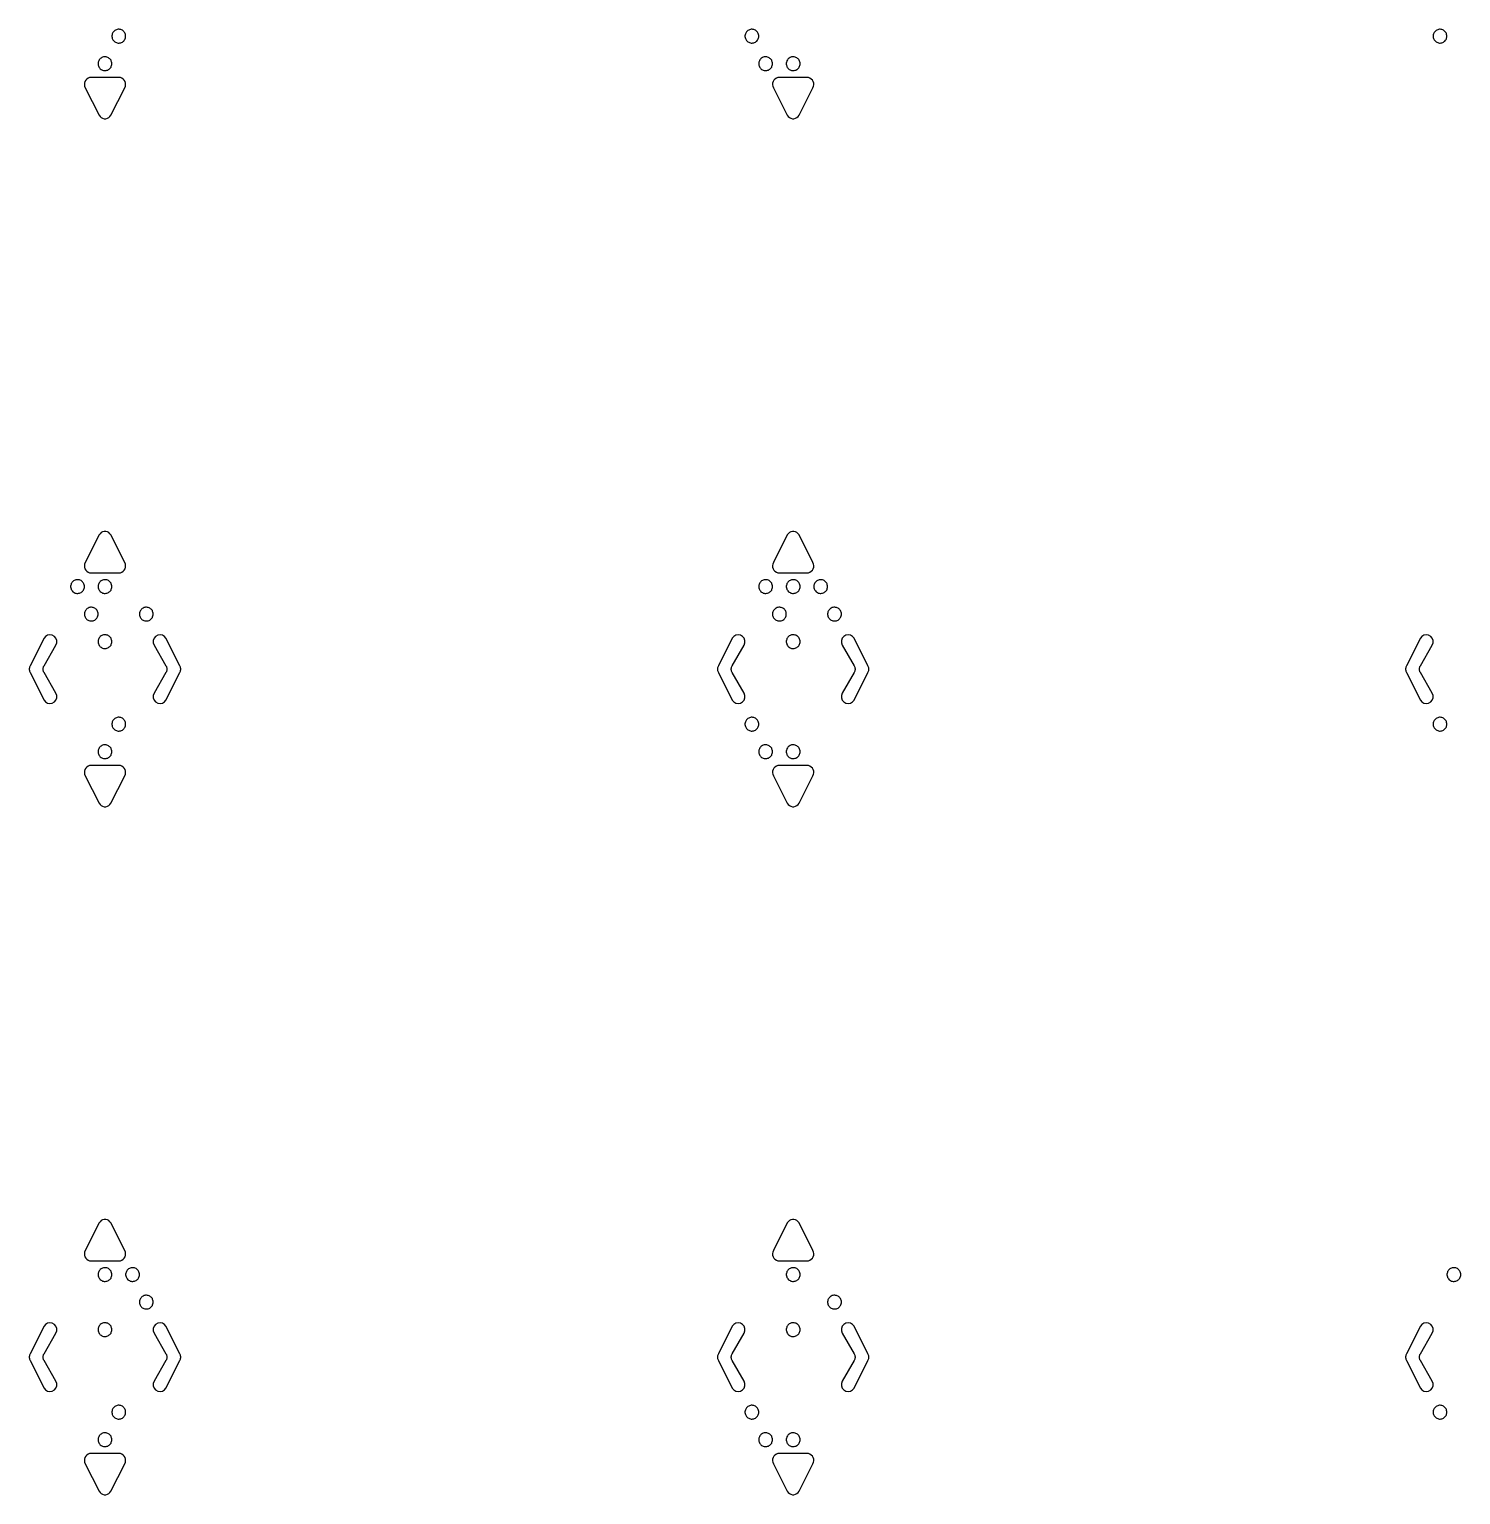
# Model space of a CAD drawing. Header units: metres. Extents: x 45 to 505, y 40 to 510.
# Drawn here: x 44.5 to 148.5, y 290 to 396.5 of the extents above; entities that cross this region are included whole.
import ezdxf

# ---------------------------------------------------------------- set-up
doc = ezdxf.new("R2010")
doc.units = ezdxf.units.M

msp = doc.modelspace()

# ---------------------------------------------------------------- linework, layer by layer
for points in [[(51.5, 396), (51.5, 396.06), (51.48, 396.13), (51.46, 396.19), (51.44, 396.25), (51.4, 396.3), (51.36, 396.35), (51.31, 396.39), (51.26, 396.43), (51.2, 396.46), (51.14, 396.48), (51.08, 396.49), (51.02, 396.5), (50.95, 396.5), (50.89, 396.49), (50.83, 396.47), (50.77, 396.44), (50.71, 396.41), (50.66, 396.37), (50.62, 396.32), (50.58, 396.27), (50.55, 396.22), (50.53, 396.16), (50.51, 396.1), (50.5, 396.03), (50.5, 395.97), (50.51, 395.9), (50.53, 395.84), (50.55, 395.78), (50.58, 395.73), (50.62, 395.68), (50.66, 395.63), (50.71, 395.59), (50.77, 395.56), (50.83, 395.53), (50.89, 395.51), (50.95, 395.5), (51.02, 395.5), (51.08, 395.51), (51.14, 395.52), (51.2, 395.54), (51.26, 395.57), (51.31, 395.61), (51.36, 395.65), (51.4, 395.7), (51.44, 395.75), (51.46, 395.81), (51.48, 395.87), (51.5, 395.94), (51.5, 396)], [(97.5, 396), (97.5, 396.06), (97.48, 396.13), (97.46, 396.19), (97.44, 396.25), (97.4, 396.3), (97.36, 396.35), (97.31, 396.39), (97.26, 396.43), (97.2, 396.46), (97.14, 396.48), (97.08, 396.49), (97.02, 396.5), (96.95, 396.5), (96.89, 396.49), (96.83, 396.47), (96.77, 396.44), (96.71, 396.41), (96.66, 396.37), (96.62, 396.32), (96.58, 396.27), (96.55, 396.22), (96.53, 396.16), (96.51, 396.1), (96.5, 396.03), (96.5, 395.97), (96.51, 395.9), (96.53, 395.84), (96.55, 395.78), (96.58, 395.73), (96.62, 395.68), (96.66, 395.63), (96.71, 395.59), (96.77, 395.56), (96.83, 395.53), (96.89, 395.51), (96.95, 395.5), (97.02, 395.5), (97.08, 395.51), (97.14, 395.52), (97.2, 395.54), (97.26, 395.57), (97.31, 395.61), (97.36, 395.65), (97.4, 395.7), (97.44, 395.75), (97.46, 395.81), (97.48, 395.87), (97.5, 395.94), (97.5, 396)], [(147.5, 396), (147.5, 396.06), (147.48, 396.13), (147.46, 396.19), (147.44, 396.25), (147.4, 396.3), (147.36, 396.35), (147.31, 396.39), (147.26, 396.43), (147.2, 396.46), (147.14, 396.48), (147.08, 396.49), (147.02, 396.5), (146.95, 396.5), (146.89, 396.49), (146.83, 396.47), (146.77, 396.44), (146.71, 396.41), (146.66, 396.37), (146.62, 396.32), (146.58, 396.27), (146.55, 396.22), (146.53, 396.16), (146.51, 396.1), (146.5, 396.03), (146.5, 395.97), (146.51, 395.9), (146.53, 395.84), (146.55, 395.78), (146.58, 395.73), (146.62, 395.68), (146.66, 395.63), (146.71, 395.59), (146.77, 395.56), (146.83, 395.53), (146.89, 395.51), (146.95, 395.5), (147.02, 395.5), (147.08, 395.51), (147.14, 395.52), (147.2, 395.54), (147.26, 395.57), (147.31, 395.61), (147.36, 395.65), (147.4, 395.7), (147.44, 395.75), (147.46, 395.81), (147.48, 395.87), (147.5, 395.94), (147.5, 396)], [(50.5, 394), (50.5, 394.06), (50.48, 394.13), (50.46, 394.19), (50.44, 394.25), (50.4, 394.3), (50.36, 394.35), (50.31, 394.39), (50.26, 394.43), (50.2, 394.46), (50.14, 394.48), (50.08, 394.49), (50.02, 394.5), (49.95, 394.5), (49.89, 394.49), (49.83, 394.47), (49.77, 394.44), (49.71, 394.41), (49.66, 394.37), (49.62, 394.32), (49.58, 394.27), (49.55, 394.22), (49.53, 394.16), (49.51, 394.1), (49.5, 394.03), (49.5, 393.97), (49.51, 393.9), (49.53, 393.84), (49.55, 393.78), (49.58, 393.73), (49.62, 393.68), (49.66, 393.63), (49.71, 393.59), (49.77, 393.56), (49.83, 393.53), (49.89, 393.51), (49.95, 393.5), (50.02, 393.5), (50.08, 393.51), (50.14, 393.52), (50.2, 393.54), (50.26, 393.57), (50.31, 393.61), (50.36, 393.65), (50.4, 393.7), (50.44, 393.75), (50.46, 393.81), (50.48, 393.87), (50.5, 393.94), (50.5, 394)], [(98.5, 394), (98.5, 394.06), (98.48, 394.13), (98.46, 394.19), (98.44, 394.25), (98.4, 394.3), (98.36, 394.35), (98.31, 394.39), (98.26, 394.43), (98.2, 394.46), (98.14, 394.48), (98.08, 394.49), (98.02, 394.5), (97.95, 394.5), (97.89, 394.49), (97.83, 394.47), (97.77, 394.44), (97.71, 394.41), (97.66, 394.37), (97.62, 394.32), (97.58, 394.27), (97.55, 394.22), (97.53, 394.16), (97.51, 394.1), (97.5, 394.03), (97.5, 393.97), (97.51, 393.9), (97.53, 393.84), (97.55, 393.78), (97.58, 393.73), (97.62, 393.68), (97.66, 393.63), (97.71, 393.59), (97.77, 393.56), (97.83, 393.53), (97.89, 393.51), (97.95, 393.5), (98.02, 393.5), (98.08, 393.51), (98.14, 393.52), (98.2, 393.54), (98.26, 393.57), (98.31, 393.61), (98.36, 393.65), (98.4, 393.7), (98.44, 393.75), (98.46, 393.81), (98.48, 393.87), (98.5, 393.94), (98.5, 394)], [(100.5, 394), (100.5, 394.06), (100.48, 394.13), (100.46, 394.19), (100.44, 394.25), (100.4, 394.3), (100.36, 394.35), (100.31, 394.39), (100.26, 394.43), (100.2, 394.46), (100.14, 394.48), (100.08, 394.49), (100.02, 394.5), (99.95, 394.5), (99.89, 394.49), (99.83, 394.47), (99.77, 394.44), (99.71, 394.41), (99.66, 394.37), (99.62, 394.32), (99.58, 394.27), (99.55, 394.22), (99.53, 394.16), (99.51, 394.1), (99.5, 394.03), (99.5, 393.97), (99.51, 393.9), (99.53, 393.84), (99.55, 393.78), (99.58, 393.73), (99.62, 393.68), (99.66, 393.63), (99.71, 393.59), (99.77, 393.56), (99.83, 393.53), (99.89, 393.51), (99.95, 393.5), (100.02, 393.5), (100.08, 393.51), (100.14, 393.52), (100.2, 393.54), (100.26, 393.57), (100.31, 393.61), (100.36, 393.65), (100.4, 393.7), (100.44, 393.75), (100.46, 393.81), (100.48, 393.87), (100.5, 393.94), (100.5, 394)], [(49.57, 390.25), (49.64, 390.16), (49.73, 390.08), (49.83, 390.03), (49.94, 390), (50.06, 390), (50.17, 390.03), (50.27, 390.08), (50.36, 390.16), (50.43, 390.25), (51.43, 392.25), (51.48, 392.36), (51.5, 392.47), (51.49, 392.59), (51.46, 392.7), (51.4, 392.8), (51.32, 392.88), (51.22, 392.95), (51.12, 392.99), (51, 393), (49, 393), (48.88, 392.99), (48.78, 392.95), (48.68, 392.88), (48.6, 392.8), (48.54, 392.7), (48.51, 392.59), (48.5, 392.47), (48.52, 392.36), (48.57, 392.25)], [(99.57, 390.25), (99.64, 390.16), (99.73, 390.08), (99.83, 390.03), (99.94, 390), (100.06, 390), (100.17, 390.03), (100.27, 390.08), (100.36, 390.16), (100.43, 390.25), (101.43, 392.25), (101.48, 392.36), (101.5, 392.47), (101.49, 392.59), (101.46, 392.7), (101.4, 392.8), (101.32, 392.88), (101.22, 392.95), (101.12, 392.99), (101, 393), (99, 393), (98.88, 392.99), (98.78, 392.95), (98.68, 392.88), (98.6, 392.8), (98.54, 392.7), (98.51, 392.59), (98.5, 392.47), (98.52, 392.36), (98.57, 392.25)], [(50.43, 359.75), (50.36, 359.84), (50.27, 359.92), (50.17, 359.97), (50.06, 360), (49.94, 360), (49.83, 359.97), (49.73, 359.92), (49.64, 359.84), (49.57, 359.75), (48.57, 357.75), (48.52, 357.64), (48.5, 357.53), (48.51, 357.41), (48.54, 357.3), (48.6, 357.2), (48.68, 357.12), (48.78, 357.05), (48.88, 357.01), (49, 357), (51, 357), (51.12, 357.01), (51.22, 357.05), (51.32, 357.12), (51.4, 357.2), (51.46, 357.3), (51.49, 357.41), (51.5, 357.53), (51.48, 357.64), (51.43, 357.75)], [(100.43, 359.75), (100.36, 359.84), (100.27, 359.92), (100.17, 359.97), (100.06, 360), (99.94, 360), (99.83, 359.97), (99.73, 359.92), (99.64, 359.84), (99.57, 359.75), (98.57, 357.75), (98.52, 357.64), (98.5, 357.53), (98.51, 357.41), (98.54, 357.3), (98.6, 357.2), (98.68, 357.12), (98.78, 357.05), (98.88, 357.01), (99, 357), (101, 357), (101.12, 357.01), (101.22, 357.05), (101.32, 357.12), (101.4, 357.2), (101.46, 357.3), (101.49, 357.41), (101.5, 357.53), (101.48, 357.64), (101.43, 357.75)], [(48.5, 356), (48.5, 356.06), (48.48, 356.13), (48.46, 356.19), (48.44, 356.25), (48.4, 356.3), (48.36, 356.35), (48.31, 356.39), (48.26, 356.43), (48.2, 356.46), (48.14, 356.48), (48.08, 356.49), (48.02, 356.5), (47.95, 356.5), (47.89, 356.49), (47.83, 356.47), (47.77, 356.44), (47.71, 356.41), (47.66, 356.37), (47.62, 356.32), (47.58, 356.27), (47.55, 356.22), (47.53, 356.16), (47.51, 356.1), (47.5, 356.03), (47.5, 355.97), (47.51, 355.9), (47.53, 355.84), (47.55, 355.78), (47.58, 355.73), (47.62, 355.68), (47.66, 355.63), (47.71, 355.59), (47.77, 355.56), (47.83, 355.53), (47.89, 355.51), (47.95, 355.5), (48.02, 355.5), (48.08, 355.51), (48.14, 355.52), (48.2, 355.54), (48.26, 355.57), (48.31, 355.61), (48.36, 355.65), (48.4, 355.7), (48.44, 355.75), (48.46, 355.81), (48.48, 355.87), (48.5, 355.94), (48.5, 356)], [(50.5, 356), (50.5, 356.06), (50.48, 356.13), (50.46, 356.19), (50.44, 356.25), (50.4, 356.3), (50.36, 356.35), (50.31, 356.39), (50.26, 356.43), (50.2, 356.46), (50.14, 356.48), (50.08, 356.49), (50.02, 356.5), (49.95, 356.5), (49.89, 356.49), (49.83, 356.47), (49.77, 356.44), (49.71, 356.41), (49.66, 356.37), (49.62, 356.32), (49.58, 356.27), (49.55, 356.22), (49.53, 356.16), (49.51, 356.1), (49.5, 356.03), (49.5, 355.97), (49.51, 355.9), (49.53, 355.84), (49.55, 355.78), (49.58, 355.73), (49.62, 355.68), (49.66, 355.63), (49.71, 355.59), (49.77, 355.56), (49.83, 355.53), (49.89, 355.51), (49.95, 355.5), (50.02, 355.5), (50.08, 355.51), (50.14, 355.52), (50.2, 355.54), (50.26, 355.57), (50.31, 355.61), (50.36, 355.65), (50.4, 355.7), (50.44, 355.75), (50.46, 355.81), (50.48, 355.87), (50.5, 355.94), (50.5, 356)], [(98.5, 356), (98.5, 356.06), (98.48, 356.13), (98.46, 356.19), (98.44, 356.25), (98.4, 356.3), (98.36, 356.35), (98.31, 356.39), (98.26, 356.43), (98.2, 356.46), (98.14, 356.48), (98.08, 356.49), (98.02, 356.5), (97.95, 356.5), (97.89, 356.49), (97.83, 356.47), (97.77, 356.44), (97.71, 356.41), (97.66, 356.37), (97.62, 356.32), (97.58, 356.27), (97.55, 356.22), (97.53, 356.16), (97.51, 356.1), (97.5, 356.03), (97.5, 355.97), (97.51, 355.9), (97.53, 355.84), (97.55, 355.78), (97.58, 355.73), (97.62, 355.68), (97.66, 355.63), (97.71, 355.59), (97.77, 355.56), (97.83, 355.53), (97.89, 355.51), (97.95, 355.5), (98.02, 355.5), (98.08, 355.51), (98.14, 355.52), (98.2, 355.54), (98.26, 355.57), (98.31, 355.61), (98.36, 355.65), (98.4, 355.7), (98.44, 355.75), (98.46, 355.81), (98.48, 355.87), (98.5, 355.94), (98.5, 356)], [(100.5, 356), (100.5, 356.06), (100.48, 356.13), (100.46, 356.19), (100.44, 356.25), (100.4, 356.3), (100.36, 356.35), (100.31, 356.39), (100.26, 356.43), (100.2, 356.46), (100.14, 356.48), (100.08, 356.49), (100.02, 356.5), (99.95, 356.5), (99.89, 356.49), (99.83, 356.47), (99.77, 356.44), (99.71, 356.41), (99.66, 356.37), (99.62, 356.32), (99.58, 356.27), (99.55, 356.22), (99.53, 356.16), (99.51, 356.1), (99.5, 356.03), (99.5, 355.97), (99.51, 355.9), (99.53, 355.84), (99.55, 355.78), (99.58, 355.73), (99.62, 355.68), (99.66, 355.63), (99.71, 355.59), (99.77, 355.56), (99.83, 355.53), (99.89, 355.51), (99.95, 355.5), (100.02, 355.5), (100.08, 355.51), (100.14, 355.52), (100.2, 355.54), (100.26, 355.57), (100.31, 355.61), (100.36, 355.65), (100.4, 355.7), (100.44, 355.75), (100.46, 355.81), (100.48, 355.87), (100.5, 355.94), (100.5, 356)], [(102.5, 356), (102.5, 356.06), (102.48, 356.13), (102.46, 356.19), (102.44, 356.25), (102.4, 356.3), (102.36, 356.35), (102.31, 356.39), (102.26, 356.43), (102.2, 356.46), (102.14, 356.48), (102.08, 356.49), (102.02, 356.5), (101.95, 356.5), (101.89, 356.49), (101.83, 356.47), (101.77, 356.44), (101.71, 356.41), (101.66, 356.37), (101.62, 356.32), (101.58, 356.27), (101.55, 356.22), (101.53, 356.16), (101.51, 356.1), (101.5, 356.03), (101.5, 355.97), (101.51, 355.9), (101.53, 355.84), (101.55, 355.78), (101.58, 355.73), (101.62, 355.68), (101.66, 355.63), (101.71, 355.59), (101.77, 355.56), (101.83, 355.53), (101.89, 355.51), (101.95, 355.5), (102.02, 355.5), (102.08, 355.51), (102.14, 355.52), (102.2, 355.54), (102.26, 355.57), (102.31, 355.61), (102.36, 355.65), (102.4, 355.7), (102.44, 355.75), (102.46, 355.81), (102.48, 355.87), (102.5, 355.94), (102.5, 356)], [(49.5, 354), (49.5, 354.06), (49.48, 354.13), (49.46, 354.19), (49.44, 354.25), (49.4, 354.3), (49.36, 354.35), (49.31, 354.39), (49.26, 354.43), (49.2, 354.46), (49.14, 354.48), (49.08, 354.49), (49.02, 354.5), (48.95, 354.5), (48.89, 354.49), (48.83, 354.47), (48.77, 354.44), (48.71, 354.41), (48.66, 354.37), (48.62, 354.32), (48.58, 354.27), (48.55, 354.22), (48.53, 354.16), (48.51, 354.1), (48.5, 354.03), (48.5, 353.97), (48.51, 353.9), (48.53, 353.84), (48.55, 353.78), (48.58, 353.73), (48.62, 353.68), (48.66, 353.63), (48.71, 353.59), (48.77, 353.56), (48.83, 353.53), (48.89, 353.51), (48.95, 353.5), (49.02, 353.5), (49.08, 353.51), (49.14, 353.52), (49.2, 353.54), (49.26, 353.57), (49.31, 353.61), (49.36, 353.65), (49.4, 353.7), (49.44, 353.75), (49.46, 353.81), (49.48, 353.87), (49.5, 353.94), (49.5, 354)], [(53.5, 354), (53.5, 354.06), (53.48, 354.13), (53.46, 354.19), (53.44, 354.25), (53.4, 354.3), (53.36, 354.35), (53.31, 354.39), (53.26, 354.43), (53.2, 354.46), (53.14, 354.48), (53.08, 354.49), (53.02, 354.5), (52.95, 354.5), (52.89, 354.49), (52.83, 354.47), (52.77, 354.44), (52.71, 354.41), (52.66, 354.37), (52.62, 354.32), (52.58, 354.27), (52.55, 354.22), (52.53, 354.16), (52.51, 354.1), (52.5, 354.03), (52.5, 353.97), (52.51, 353.9), (52.53, 353.84), (52.55, 353.78), (52.58, 353.73), (52.62, 353.68), (52.66, 353.63), (52.71, 353.59), (52.77, 353.56), (52.83, 353.53), (52.89, 353.51), (52.95, 353.5), (53.02, 353.5), (53.08, 353.51), (53.14, 353.52), (53.2, 353.54), (53.26, 353.57), (53.31, 353.61), (53.36, 353.65), (53.4, 353.7), (53.44, 353.75), (53.46, 353.81), (53.48, 353.87), (53.5, 353.94), (53.5, 354)], [(99.5, 354), (99.5, 354.06), (99.48, 354.13), (99.46, 354.19), (99.44, 354.25), (99.4, 354.3), (99.36, 354.35), (99.31, 354.39), (99.26, 354.43), (99.2, 354.46), (99.14, 354.48), (99.08, 354.49), (99.02, 354.5), (98.95, 354.5), (98.89, 354.49), (98.83, 354.47), (98.77, 354.44), (98.71, 354.41), (98.66, 354.37), (98.62, 354.32), (98.58, 354.27), (98.55, 354.22), (98.53, 354.16), (98.51, 354.1), (98.5, 354.03), (98.5, 353.97), (98.51, 353.9), (98.53, 353.84), (98.55, 353.78), (98.58, 353.73), (98.62, 353.68), (98.66, 353.63), (98.71, 353.59), (98.77, 353.56), (98.83, 353.53), (98.89, 353.51), (98.95, 353.5), (99.02, 353.5), (99.08, 353.51), (99.14, 353.52), (99.2, 353.54), (99.26, 353.57), (99.31, 353.61), (99.36, 353.65), (99.4, 353.7), (99.44, 353.75), (99.46, 353.81), (99.48, 353.87), (99.5, 353.94), (99.5, 354)], [(103.5, 354), (103.5, 354.06), (103.48, 354.13), (103.46, 354.19), (103.44, 354.25), (103.4, 354.3), (103.36, 354.35), (103.31, 354.39), (103.26, 354.43), (103.2, 354.46), (103.14, 354.48), (103.08, 354.49), (103.02, 354.5), (102.95, 354.5), (102.89, 354.49), (102.83, 354.47), (102.77, 354.44), (102.71, 354.41), (102.66, 354.37), (102.62, 354.32), (102.58, 354.27), (102.55, 354.22), (102.53, 354.16), (102.51, 354.1), (102.5, 354.03), (102.5, 353.97), (102.51, 353.9), (102.53, 353.84), (102.55, 353.78), (102.58, 353.73), (102.62, 353.68), (102.66, 353.63), (102.71, 353.59), (102.77, 353.56), (102.83, 353.53), (102.89, 353.51), (102.95, 353.5), (103.02, 353.5), (103.08, 353.51), (103.14, 353.52), (103.2, 353.54), (103.26, 353.57), (103.31, 353.61), (103.36, 353.65), (103.4, 353.7), (103.44, 353.75), (103.46, 353.81), (103.48, 353.87), (103.5, 353.94), (103.5, 354)], [(44.57, 350.25), (44.54, 350.2), (44.52, 350.14), (44.51, 350.09), (44.5, 350.03), (44.5, 349.97), (44.51, 349.91), (44.52, 349.86), (44.54, 349.8), (44.57, 349.75), (45.57, 347.75), (45.68, 347.62), (45.83, 347.53), (46, 347.5), (46.17, 347.53), (46.32, 347.62), (46.43, 347.75), (46.49, 347.91), (46.49, 348.09), (46.43, 348.25), (45.57, 349.75), (45.54, 349.8), (45.52, 349.86), (45.51, 349.91), (45.5, 349.97), (45.5, 350.03), (45.51, 350.09), (45.52, 350.14), (45.54, 350.2), (45.57, 350.25), (46.43, 351.75), (46.49, 351.91), (46.49, 352.09), (46.43, 352.25), (46.32, 352.38), (46.17, 352.47), (46, 352.5), (45.83, 352.47), (45.68, 352.38), (45.57, 352.25)], [(50.5, 352), (50.5, 352.06), (50.48, 352.13), (50.46, 352.19), (50.44, 352.25), (50.4, 352.3), (50.36, 352.35), (50.31, 352.39), (50.26, 352.43), (50.2, 352.46), (50.14, 352.48), (50.08, 352.49), (50.02, 352.5), (49.95, 352.5), (49.89, 352.49), (49.83, 352.47), (49.77, 352.44), (49.71, 352.41), (49.66, 352.37), (49.62, 352.32), (49.58, 352.27), (49.55, 352.22), (49.53, 352.16), (49.51, 352.1), (49.5, 352.03), (49.5, 351.97), (49.51, 351.9), (49.53, 351.84), (49.55, 351.78), (49.58, 351.73), (49.62, 351.68), (49.66, 351.63), (49.71, 351.59), (49.77, 351.56), (49.83, 351.53), (49.89, 351.51), (49.95, 351.5), (50.02, 351.5), (50.08, 351.51), (50.14, 351.52), (50.2, 351.54), (50.26, 351.57), (50.31, 351.61), (50.36, 351.65), (50.4, 351.7), (50.44, 351.75), (50.46, 351.81), (50.48, 351.87), (50.5, 351.94), (50.5, 352)], [(55.43, 349.75), (55.46, 349.8), (55.48, 349.86), (55.49, 349.91), (55.5, 349.97), (55.5, 350.03), (55.49, 350.09), (55.48, 350.14), (55.46, 350.2), (55.43, 350.25), (54.43, 352.25), (54.32, 352.38), (54.17, 352.47), (54, 352.5), (53.83, 352.47), (53.68, 352.38), (53.57, 352.25), (53.51, 352.09), (53.51, 351.91), (53.57, 351.75), (54.43, 350.25), (54.46, 350.2), (54.48, 350.14), (54.49, 350.09), (54.5, 350.03), (54.5, 349.97), (54.49, 349.91), (54.48, 349.86), (54.46, 349.8), (54.43, 349.75), (53.57, 348.25), (53.51, 348.09), (53.51, 347.91), (53.57, 347.75), (53.68, 347.62), (53.83, 347.53), (54, 347.5), (54.17, 347.53), (54.32, 347.62), (54.43, 347.75)], [(94.57, 350.25), (94.54, 350.2), (94.52, 350.14), (94.51, 350.09), (94.5, 350.03), (94.5, 349.97), (94.51, 349.91), (94.52, 349.86), (94.54, 349.8), (94.57, 349.75), (95.57, 347.75), (95.68, 347.62), (95.83, 347.53), (96, 347.5), (96.17, 347.53), (96.32, 347.62), (96.43, 347.75), (96.49, 347.91), (96.49, 348.09), (96.43, 348.25), (95.57, 349.75), (95.54, 349.8), (95.52, 349.86), (95.51, 349.91), (95.5, 349.97), (95.5, 350.03), (95.51, 350.09), (95.52, 350.14), (95.54, 350.2), (95.57, 350.25), (96.43, 351.75), (96.49, 351.91), (96.49, 352.09), (96.43, 352.25), (96.32, 352.38), (96.17, 352.47), (96, 352.5), (95.83, 352.47), (95.68, 352.38), (95.57, 352.25)], [(100.5, 352), (100.5, 352.06), (100.48, 352.13), (100.46, 352.19), (100.44, 352.25), (100.4, 352.3), (100.36, 352.35), (100.31, 352.39), (100.26, 352.43), (100.2, 352.46), (100.14, 352.48), (100.08, 352.49), (100.02, 352.5), (99.95, 352.5), (99.89, 352.49), (99.83, 352.47), (99.77, 352.44), (99.71, 352.41), (99.66, 352.37), (99.62, 352.32), (99.58, 352.27), (99.55, 352.22), (99.53, 352.16), (99.51, 352.1), (99.5, 352.03), (99.5, 351.97), (99.51, 351.9), (99.53, 351.84), (99.55, 351.78), (99.58, 351.73), (99.62, 351.68), (99.66, 351.63), (99.71, 351.59), (99.77, 351.56), (99.83, 351.53), (99.89, 351.51), (99.95, 351.5), (100.02, 351.5), (100.08, 351.51), (100.14, 351.52), (100.2, 351.54), (100.26, 351.57), (100.31, 351.61), (100.36, 351.65), (100.4, 351.7), (100.44, 351.75), (100.46, 351.81), (100.48, 351.87), (100.5, 351.94), (100.5, 352)], [(105.43, 349.75), (105.46, 349.8), (105.48, 349.86), (105.49, 349.91), (105.5, 349.97), (105.5, 350.03), (105.49, 350.09), (105.48, 350.14), (105.46, 350.2), (105.43, 350.25), (104.43, 352.25), (104.32, 352.38), (104.17, 352.47), (104, 352.5), (103.83, 352.47), (103.68, 352.38), (103.57, 352.25), (103.51, 352.09), (103.51, 351.91), (103.57, 351.75), (104.43, 350.25), (104.46, 350.2), (104.48, 350.14), (104.49, 350.09), (104.5, 350.03), (104.5, 349.97), (104.49, 349.91), (104.48, 349.86), (104.46, 349.8), (104.43, 349.75), (103.57, 348.25), (103.51, 348.09), (103.51, 347.91), (103.57, 347.75), (103.68, 347.62), (103.83, 347.53), (104, 347.5), (104.17, 347.53), (104.32, 347.62), (104.43, 347.75)], [(144.57, 350.25), (144.54, 350.2), (144.52, 350.14), (144.51, 350.09), (144.5, 350.03), (144.5, 349.97), (144.51, 349.91), (144.52, 349.86), (144.54, 349.8), (144.57, 349.75), (145.57, 347.75), (145.68, 347.62), (145.83, 347.53), (146, 347.5), (146.17, 347.53), (146.32, 347.62), (146.43, 347.75), (146.49, 347.91), (146.49, 348.09), (146.43, 348.25), (145.57, 349.75), (145.54, 349.8), (145.52, 349.86), (145.51, 349.91), (145.5, 349.97), (145.5, 350.03), (145.51, 350.09), (145.52, 350.14), (145.54, 350.2), (145.57, 350.25), (146.43, 351.75), (146.49, 351.91), (146.49, 352.09), (146.43, 352.25), (146.32, 352.38), (146.17, 352.47), (146, 352.5), (145.83, 352.47), (145.68, 352.38), (145.57, 352.25)], [(51.5, 346), (51.5, 346.06), (51.48, 346.13), (51.46, 346.19), (51.44, 346.25), (51.4, 346.3), (51.36, 346.35), (51.31, 346.39), (51.26, 346.43), (51.2, 346.46), (51.14, 346.48), (51.08, 346.49), (51.02, 346.5), (50.95, 346.5), (50.89, 346.49), (50.83, 346.47), (50.77, 346.44), (50.71, 346.41), (50.66, 346.37), (50.62, 346.32), (50.58, 346.27), (50.55, 346.22), (50.53, 346.16), (50.51, 346.1), (50.5, 346.03), (50.5, 345.97), (50.51, 345.9), (50.53, 345.84), (50.55, 345.78), (50.58, 345.73), (50.62, 345.68), (50.66, 345.63), (50.71, 345.59), (50.77, 345.56), (50.83, 345.53), (50.89, 345.51), (50.95, 345.5), (51.02, 345.5), (51.08, 345.51), (51.14, 345.52), (51.2, 345.54), (51.26, 345.57), (51.31, 345.61), (51.36, 345.65), (51.4, 345.7), (51.44, 345.75), (51.46, 345.81), (51.48, 345.87), (51.5, 345.94), (51.5, 346)], [(97.5, 346), (97.5, 346.06), (97.48, 346.13), (97.46, 346.19), (97.44, 346.25), (97.4, 346.3), (97.36, 346.35), (97.31, 346.39), (97.26, 346.43), (97.2, 346.46), (97.14, 346.48), (97.08, 346.49), (97.02, 346.5), (96.95, 346.5), (96.89, 346.49), (96.83, 346.47), (96.77, 346.44), (96.71, 346.41), (96.66, 346.37), (96.62, 346.32), (96.58, 346.27), (96.55, 346.22), (96.53, 346.16), (96.51, 346.1), (96.5, 346.03), (96.5, 345.97), (96.51, 345.9), (96.53, 345.84), (96.55, 345.78), (96.58, 345.73), (96.62, 345.68), (96.66, 345.63), (96.71, 345.59), (96.77, 345.56), (96.83, 345.53), (96.89, 345.51), (96.95, 345.5), (97.02, 345.5), (97.08, 345.51), (97.14, 345.52), (97.2, 345.54), (97.26, 345.57), (97.31, 345.61), (97.36, 345.65), (97.4, 345.7), (97.44, 345.75), (97.46, 345.81), (97.48, 345.87), (97.5, 345.94), (97.5, 346)], [(147.5, 346), (147.5, 346.06), (147.48, 346.13), (147.46, 346.19), (147.44, 346.25), (147.4, 346.3), (147.36, 346.35), (147.31, 346.39), (147.26, 346.43), (147.2, 346.46), (147.14, 346.48), (147.08, 346.49), (147.02, 346.5), (146.95, 346.5), (146.89, 346.49), (146.83, 346.47), (146.77, 346.44), (146.71, 346.41), (146.66, 346.37), (146.62, 346.32), (146.58, 346.27), (146.55, 346.22), (146.53, 346.16), (146.51, 346.1), (146.5, 346.03), (146.5, 345.97), (146.51, 345.9), (146.53, 345.84), (146.55, 345.78), (146.58, 345.73), (146.62, 345.68), (146.66, 345.63), (146.71, 345.59), (146.77, 345.56), (146.83, 345.53), (146.89, 345.51), (146.95, 345.5), (147.02, 345.5), (147.08, 345.51), (147.14, 345.52), (147.2, 345.54), (147.26, 345.57), (147.31, 345.61), (147.36, 345.65), (147.4, 345.7), (147.44, 345.75), (147.46, 345.81), (147.48, 345.87), (147.5, 345.94), (147.5, 346)], [(50.5, 344), (50.5, 344.06), (50.48, 344.13), (50.46, 344.19), (50.44, 344.25), (50.4, 344.3), (50.36, 344.35), (50.31, 344.39), (50.26, 344.43), (50.2, 344.46), (50.14, 344.48), (50.08, 344.49), (50.02, 344.5), (49.95, 344.5), (49.89, 344.49), (49.83, 344.47), (49.77, 344.44), (49.71, 344.41), (49.66, 344.37), (49.62, 344.32), (49.58, 344.27), (49.55, 344.22), (49.53, 344.16), (49.51, 344.1), (49.5, 344.03), (49.5, 343.97), (49.51, 343.9), (49.53, 343.84), (49.55, 343.78), (49.58, 343.73), (49.62, 343.68), (49.66, 343.63), (49.71, 343.59), (49.77, 343.56), (49.83, 343.53), (49.89, 343.51), (49.95, 343.5), (50.02, 343.5), (50.08, 343.51), (50.14, 343.52), (50.2, 343.54), (50.26, 343.57), (50.31, 343.61), (50.36, 343.65), (50.4, 343.7), (50.44, 343.75), (50.46, 343.81), (50.48, 343.87), (50.5, 343.94), (50.5, 344)], [(98.5, 344), (98.5, 344.06), (98.48, 344.13), (98.46, 344.19), (98.44, 344.25), (98.4, 344.3), (98.36, 344.35), (98.31, 344.39), (98.26, 344.43), (98.2, 344.46), (98.14, 344.48), (98.08, 344.49), (98.02, 344.5), (97.95, 344.5), (97.89, 344.49), (97.83, 344.47), (97.77, 344.44), (97.71, 344.41), (97.66, 344.37), (97.62, 344.32), (97.58, 344.27), (97.55, 344.22), (97.53, 344.16), (97.51, 344.1), (97.5, 344.03), (97.5, 343.97), (97.51, 343.9), (97.53, 343.84), (97.55, 343.78), (97.58, 343.73), (97.62, 343.68), (97.66, 343.63), (97.71, 343.59), (97.77, 343.56), (97.83, 343.53), (97.89, 343.51), (97.95, 343.5), (98.02, 343.5), (98.08, 343.51), (98.14, 343.52), (98.2, 343.54), (98.26, 343.57), (98.31, 343.61), (98.36, 343.65), (98.4, 343.7), (98.44, 343.75), (98.46, 343.81), (98.48, 343.87), (98.5, 343.94), (98.5, 344)], [(100.5, 344), (100.5, 344.06), (100.48, 344.13), (100.46, 344.19), (100.44, 344.25), (100.4, 344.3), (100.36, 344.35), (100.31, 344.39), (100.26, 344.43), (100.2, 344.46), (100.14, 344.48), (100.08, 344.49), (100.02, 344.5), (99.95, 344.5), (99.89, 344.49), (99.83, 344.47), (99.77, 344.44), (99.71, 344.41), (99.66, 344.37), (99.62, 344.32), (99.58, 344.27), (99.55, 344.22), (99.53, 344.16), (99.51, 344.1), (99.5, 344.03), (99.5, 343.97), (99.51, 343.9), (99.53, 343.84), (99.55, 343.78), (99.58, 343.73), (99.62, 343.68), (99.66, 343.63), (99.71, 343.59), (99.77, 343.56), (99.83, 343.53), (99.89, 343.51), (99.95, 343.5), (100.02, 343.5), (100.08, 343.51), (100.14, 343.52), (100.2, 343.54), (100.26, 343.57), (100.31, 343.61), (100.36, 343.65), (100.4, 343.7), (100.44, 343.75), (100.46, 343.81), (100.48, 343.87), (100.5, 343.94), (100.5, 344)], [(49.57, 340.25), (49.64, 340.16), (49.73, 340.08), (49.83, 340.03), (49.94, 340), (50.06, 340), (50.17, 340.03), (50.27, 340.08), (50.36, 340.16), (50.43, 340.25), (51.43, 342.25), (51.48, 342.36), (51.5, 342.47), (51.49, 342.59), (51.46, 342.7), (51.4, 342.8), (51.32, 342.88), (51.22, 342.95), (51.12, 342.99), (51, 343), (49, 343), (48.88, 342.99), (48.78, 342.95), (48.68, 342.88), (48.6, 342.8), (48.54, 342.7), (48.51, 342.59), (48.5, 342.47), (48.52, 342.36), (48.57, 342.25)], [(99.57, 340.25), (99.64, 340.16), (99.73, 340.08), (99.83, 340.03), (99.94, 340), (100.06, 340), (100.17, 340.03), (100.27, 340.08), (100.36, 340.16), (100.43, 340.25), (101.43, 342.25), (101.48, 342.36), (101.5, 342.47), (101.49, 342.59), (101.46, 342.7), (101.4, 342.8), (101.32, 342.88), (101.22, 342.95), (101.12, 342.99), (101, 343), (99, 343), (98.88, 342.99), (98.78, 342.95), (98.68, 342.88), (98.6, 342.8), (98.54, 342.7), (98.51, 342.59), (98.5, 342.47), (98.52, 342.36), (98.57, 342.25)], [(50.43, 309.75), (50.36, 309.84), (50.27, 309.92), (50.17, 309.97), (50.06, 310), (49.94, 310), (49.83, 309.97), (49.73, 309.92), (49.64, 309.84), (49.57, 309.75), (48.57, 307.75), (48.52, 307.64), (48.5, 307.53), (48.51, 307.41), (48.54, 307.3), (48.6, 307.2), (48.68, 307.12), (48.78, 307.05), (48.88, 307.01), (49, 307), (51, 307), (51.12, 307.01), (51.22, 307.05), (51.32, 307.12), (51.4, 307.2), (51.46, 307.3), (51.49, 307.41), (51.5, 307.53), (51.48, 307.64), (51.43, 307.75)], [(100.43, 309.75), (100.36, 309.84), (100.27, 309.92), (100.17, 309.97), (100.06, 310), (99.94, 310), (99.83, 309.97), (99.73, 309.92), (99.64, 309.84), (99.57, 309.75), (98.57, 307.75), (98.52, 307.64), (98.5, 307.53), (98.51, 307.41), (98.54, 307.3), (98.6, 307.2), (98.68, 307.12), (98.78, 307.05), (98.88, 307.01), (99, 307), (101, 307), (101.12, 307.01), (101.22, 307.05), (101.32, 307.12), (101.4, 307.2), (101.46, 307.3), (101.49, 307.41), (101.5, 307.53), (101.48, 307.64), (101.43, 307.75)], [(50.5, 306), (50.5, 306.06), (50.48, 306.13), (50.46, 306.19), (50.44, 306.25), (50.4, 306.3), (50.36, 306.35), (50.31, 306.39), (50.26, 306.43), (50.2, 306.46), (50.14, 306.48), (50.08, 306.49), (50.02, 306.5), (49.95, 306.5), (49.89, 306.49), (49.83, 306.47), (49.77, 306.44), (49.71, 306.41), (49.66, 306.37), (49.62, 306.32), (49.58, 306.27), (49.55, 306.22), (49.53, 306.16), (49.51, 306.1), (49.5, 306.03), (49.5, 305.97), (49.51, 305.9), (49.53, 305.84), (49.55, 305.78), (49.58, 305.73), (49.62, 305.68), (49.66, 305.63), (49.71, 305.59), (49.77, 305.56), (49.83, 305.53), (49.89, 305.51), (49.95, 305.5), (50.02, 305.5), (50.08, 305.51), (50.14, 305.52), (50.2, 305.54), (50.26, 305.57), (50.31, 305.61), (50.36, 305.65), (50.4, 305.7), (50.44, 305.75), (50.46, 305.81), (50.48, 305.87), (50.5, 305.94), (50.5, 306)], [(52.5, 306), (52.5, 306.06), (52.48, 306.13), (52.46, 306.19), (52.44, 306.25), (52.4, 306.3), (52.36, 306.35), (52.31, 306.39), (52.26, 306.43), (52.2, 306.46), (52.14, 306.48), (52.08, 306.49), (52.02, 306.5), (51.95, 306.5), (51.89, 306.49), (51.83, 306.47), (51.77, 306.44), (51.71, 306.41), (51.66, 306.37), (51.62, 306.32), (51.58, 306.27), (51.55, 306.22), (51.53, 306.16), (51.51, 306.1), (51.5, 306.03), (51.5, 305.97), (51.51, 305.9), (51.53, 305.84), (51.55, 305.78), (51.58, 305.73), (51.62, 305.68), (51.66, 305.63), (51.71, 305.59), (51.77, 305.56), (51.83, 305.53), (51.89, 305.51), (51.95, 305.5), (52.02, 305.5), (52.08, 305.51), (52.14, 305.52), (52.2, 305.54), (52.26, 305.57), (52.31, 305.61), (52.36, 305.65), (52.4, 305.7), (52.44, 305.75), (52.46, 305.81), (52.48, 305.87), (52.5, 305.94), (52.5, 306)], [(100.5, 306), (100.5, 306.06), (100.48, 306.13), (100.46, 306.19), (100.44, 306.25), (100.4, 306.3), (100.36, 306.35), (100.31, 306.39), (100.26, 306.43), (100.2, 306.46), (100.14, 306.48), (100.08, 306.49), (100.02, 306.5), (99.95, 306.5), (99.89, 306.49), (99.83, 306.47), (99.77, 306.44), (99.71, 306.41), (99.66, 306.37), (99.62, 306.32), (99.58, 306.27), (99.55, 306.22), (99.53, 306.16), (99.51, 306.1), (99.5, 306.03), (99.5, 305.97), (99.51, 305.9), (99.53, 305.84), (99.55, 305.78), (99.58, 305.73), (99.62, 305.68), (99.66, 305.63), (99.71, 305.59), (99.77, 305.56), (99.83, 305.53), (99.89, 305.51), (99.95, 305.5), (100.02, 305.5), (100.08, 305.51), (100.14, 305.52), (100.2, 305.54), (100.26, 305.57), (100.31, 305.61), (100.36, 305.65), (100.4, 305.7), (100.44, 305.75), (100.46, 305.81), (100.48, 305.87), (100.5, 305.94), (100.5, 306)], [(148.5, 306), (148.5, 306.06), (148.48, 306.13), (148.46, 306.19), (148.44, 306.25), (148.4, 306.3), (148.36, 306.35), (148.31, 306.39), (148.26, 306.43), (148.2, 306.46), (148.14, 306.48), (148.08, 306.49), (148.02, 306.5), (147.95, 306.5), (147.89, 306.49), (147.83, 306.47), (147.77, 306.44), (147.71, 306.41), (147.66, 306.37), (147.62, 306.32), (147.58, 306.27), (147.55, 306.22), (147.53, 306.16), (147.51, 306.1), (147.5, 306.03), (147.5, 305.97), (147.51, 305.9), (147.53, 305.84), (147.55, 305.78), (147.58, 305.73), (147.62, 305.68), (147.66, 305.63), (147.71, 305.59), (147.77, 305.56), (147.83, 305.53), (147.89, 305.51), (147.95, 305.5), (148.02, 305.5), (148.08, 305.51), (148.14, 305.52), (148.2, 305.54), (148.26, 305.57), (148.31, 305.61), (148.36, 305.65), (148.4, 305.7), (148.44, 305.75), (148.46, 305.81), (148.48, 305.87), (148.5, 305.94), (148.5, 306)], [(53.5, 304), (53.5, 304.06), (53.48, 304.13), (53.46, 304.19), (53.44, 304.25), (53.4, 304.3), (53.36, 304.35), (53.31, 304.39), (53.26, 304.43), (53.2, 304.46), (53.14, 304.48), (53.08, 304.49), (53.02, 304.5), (52.95, 304.5), (52.89, 304.49), (52.83, 304.47), (52.77, 304.44), (52.71, 304.41), (52.66, 304.37), (52.62, 304.32), (52.58, 304.27), (52.55, 304.22), (52.53, 304.16), (52.51, 304.1), (52.5, 304.03), (52.5, 303.97), (52.51, 303.9), (52.53, 303.84), (52.55, 303.78), (52.58, 303.73), (52.62, 303.68), (52.66, 303.63), (52.71, 303.59), (52.77, 303.56), (52.83, 303.53), (52.89, 303.51), (52.95, 303.5), (53.02, 303.5), (53.08, 303.51), (53.14, 303.52), (53.2, 303.54), (53.26, 303.57), (53.31, 303.61), (53.36, 303.65), (53.4, 303.7), (53.44, 303.75), (53.46, 303.81), (53.48, 303.87), (53.5, 303.94), (53.5, 304)], [(103.5, 304), (103.5, 304.06), (103.48, 304.13), (103.46, 304.19), (103.44, 304.25), (103.4, 304.3), (103.36, 304.35), (103.31, 304.39), (103.26, 304.43), (103.2, 304.46), (103.14, 304.48), (103.08, 304.49), (103.02, 304.5), (102.95, 304.5), (102.89, 304.49), (102.83, 304.47), (102.77, 304.44), (102.71, 304.41), (102.66, 304.37), (102.62, 304.32), (102.58, 304.27), (102.55, 304.22), (102.53, 304.16), (102.51, 304.1), (102.5, 304.03), (102.5, 303.97), (102.51, 303.9), (102.53, 303.84), (102.55, 303.78), (102.58, 303.73), (102.62, 303.68), (102.66, 303.63), (102.71, 303.59), (102.77, 303.56), (102.83, 303.53), (102.89, 303.51), (102.95, 303.5), (103.02, 303.5), (103.08, 303.51), (103.14, 303.52), (103.2, 303.54), (103.26, 303.57), (103.31, 303.61), (103.36, 303.65), (103.4, 303.7), (103.44, 303.75), (103.46, 303.81), (103.48, 303.87), (103.5, 303.94), (103.5, 304)], [(44.57, 300.25), (44.54, 300.2), (44.52, 300.14), (44.51, 300.09), (44.5, 300.03), (44.5, 299.97), (44.51, 299.91), (44.52, 299.86), (44.54, 299.8), (44.57, 299.75), (45.57, 297.75), (45.68, 297.62), (45.83, 297.53), (46, 297.5), (46.17, 297.53), (46.32, 297.62), (46.43, 297.75), (46.49, 297.91), (46.49, 298.09), (46.43, 298.25), (45.57, 299.75), (45.54, 299.8), (45.52, 299.86), (45.51, 299.91), (45.5, 299.97), (45.5, 300.03), (45.51, 300.09), (45.52, 300.14), (45.54, 300.2), (45.57, 300.25), (46.43, 301.75), (46.49, 301.91), (46.49, 302.09), (46.43, 302.25), (46.32, 302.38), (46.17, 302.47), (46, 302.5), (45.83, 302.47), (45.68, 302.38), (45.57, 302.25)], [(50.5, 302), (50.5, 302.06), (50.48, 302.13), (50.46, 302.19), (50.44, 302.25), (50.4, 302.3), (50.36, 302.35), (50.31, 302.39), (50.26, 302.43), (50.2, 302.46), (50.14, 302.48), (50.08, 302.49), (50.02, 302.5), (49.95, 302.5), (49.89, 302.49), (49.83, 302.47), (49.77, 302.44), (49.71, 302.41), (49.66, 302.37), (49.62, 302.32), (49.58, 302.27), (49.55, 302.22), (49.53, 302.16), (49.51, 302.1), (49.5, 302.03), (49.5, 301.97), (49.51, 301.9), (49.53, 301.84), (49.55, 301.78), (49.58, 301.73), (49.62, 301.68), (49.66, 301.63), (49.71, 301.59), (49.77, 301.56), (49.83, 301.53), (49.89, 301.51), (49.95, 301.5), (50.02, 301.5), (50.08, 301.51), (50.14, 301.52), (50.2, 301.54), (50.26, 301.57), (50.31, 301.61), (50.36, 301.65), (50.4, 301.7), (50.44, 301.75), (50.46, 301.81), (50.48, 301.87), (50.5, 301.94), (50.5, 302)], [(55.43, 299.75), (55.46, 299.8), (55.48, 299.86), (55.49, 299.91), (55.5, 299.97), (55.5, 300.03), (55.49, 300.09), (55.48, 300.14), (55.46, 300.2), (55.43, 300.25), (54.43, 302.25), (54.32, 302.38), (54.17, 302.47), (54, 302.5), (53.83, 302.47), (53.68, 302.38), (53.57, 302.25), (53.51, 302.09), (53.51, 301.91), (53.57, 301.75), (54.43, 300.25), (54.46, 300.2), (54.48, 300.14), (54.49, 300.09), (54.5, 300.03), (54.5, 299.97), (54.49, 299.91), (54.48, 299.86), (54.46, 299.8), (54.43, 299.75), (53.57, 298.25), (53.51, 298.09), (53.51, 297.91), (53.57, 297.75), (53.68, 297.62), (53.83, 297.53), (54, 297.5), (54.17, 297.53), (54.32, 297.62), (54.43, 297.75)], [(94.57, 300.25), (94.54, 300.2), (94.52, 300.14), (94.51, 300.09), (94.5, 300.03), (94.5, 299.97), (94.51, 299.91), (94.52, 299.86), (94.54, 299.8), (94.57, 299.75), (95.57, 297.75), (95.68, 297.62), (95.83, 297.53), (96, 297.5), (96.17, 297.53), (96.32, 297.62), (96.43, 297.75), (96.49, 297.91), (96.49, 298.09), (96.43, 298.25), (95.57, 299.75), (95.54, 299.8), (95.52, 299.86), (95.51, 299.91), (95.5, 299.97), (95.5, 300.03), (95.51, 300.09), (95.52, 300.14), (95.54, 300.2), (95.57, 300.25), (96.43, 301.75), (96.49, 301.91), (96.49, 302.09), (96.43, 302.25), (96.32, 302.38), (96.17, 302.47), (96, 302.5), (95.83, 302.47), (95.68, 302.38), (95.57, 302.25)], [(100.5, 302), (100.5, 302.06), (100.48, 302.13), (100.46, 302.19), (100.44, 302.25), (100.4, 302.3), (100.36, 302.35), (100.31, 302.39), (100.26, 302.43), (100.2, 302.46), (100.14, 302.48), (100.08, 302.49), (100.02, 302.5), (99.95, 302.5), (99.89, 302.49), (99.83, 302.47), (99.77, 302.44), (99.71, 302.41), (99.66, 302.37), (99.62, 302.32), (99.58, 302.27), (99.55, 302.22), (99.53, 302.16), (99.51, 302.1), (99.5, 302.03), (99.5, 301.97), (99.51, 301.9), (99.53, 301.84), (99.55, 301.78), (99.58, 301.73), (99.62, 301.68), (99.66, 301.63), (99.71, 301.59), (99.77, 301.56), (99.83, 301.53), (99.89, 301.51), (99.95, 301.5), (100.02, 301.5), (100.08, 301.51), (100.14, 301.52), (100.2, 301.54), (100.26, 301.57), (100.31, 301.61), (100.36, 301.65), (100.4, 301.7), (100.44, 301.75), (100.46, 301.81), (100.48, 301.87), (100.5, 301.94), (100.5, 302)], [(105.43, 299.75), (105.46, 299.8), (105.48, 299.86), (105.49, 299.91), (105.5, 299.97), (105.5, 300.03), (105.49, 300.09), (105.48, 300.14), (105.46, 300.2), (105.43, 300.25), (104.43, 302.25), (104.32, 302.38), (104.17, 302.47), (104, 302.5), (103.83, 302.47), (103.68, 302.38), (103.57, 302.25), (103.51, 302.09), (103.51, 301.91), (103.57, 301.75), (104.43, 300.25), (104.46, 300.2), (104.48, 300.14), (104.49, 300.09), (104.5, 300.03), (104.5, 299.97), (104.49, 299.91), (104.48, 299.86), (104.46, 299.8), (104.43, 299.75), (103.57, 298.25), (103.51, 298.09), (103.51, 297.91), (103.57, 297.75), (103.68, 297.62), (103.83, 297.53), (104, 297.5), (104.17, 297.53), (104.32, 297.62), (104.43, 297.75)], [(144.57, 300.25), (144.54, 300.2), (144.52, 300.14), (144.51, 300.09), (144.5, 300.03), (144.5, 299.97), (144.51, 299.91), (144.52, 299.86), (144.54, 299.8), (144.57, 299.75), (145.57, 297.75), (145.68, 297.62), (145.83, 297.53), (146, 297.5), (146.17, 297.53), (146.32, 297.62), (146.43, 297.75), (146.49, 297.91), (146.49, 298.09), (146.43, 298.25), (145.57, 299.75), (145.54, 299.8), (145.52, 299.86), (145.51, 299.91), (145.5, 299.97), (145.5, 300.03), (145.51, 300.09), (145.52, 300.14), (145.54, 300.2), (145.57, 300.25), (146.43, 301.75), (146.49, 301.91), (146.49, 302.09), (146.43, 302.25), (146.32, 302.38), (146.17, 302.47), (146, 302.5), (145.83, 302.47), (145.68, 302.38), (145.57, 302.25)], [(51.5, 296), (51.5, 296.06), (51.48, 296.13), (51.46, 296.19), (51.44, 296.25), (51.4, 296.3), (51.36, 296.35), (51.31, 296.39), (51.26, 296.43), (51.2, 296.46), (51.14, 296.48), (51.08, 296.49), (51.02, 296.5), (50.95, 296.5), (50.89, 296.49), (50.83, 296.47), (50.77, 296.44), (50.71, 296.41), (50.66, 296.37), (50.62, 296.32), (50.58, 296.27), (50.55, 296.22), (50.53, 296.16), (50.51, 296.1), (50.5, 296.03), (50.5, 295.97), (50.51, 295.9), (50.53, 295.84), (50.55, 295.78), (50.58, 295.73), (50.62, 295.68), (50.66, 295.63), (50.71, 295.59), (50.77, 295.56), (50.83, 295.53), (50.89, 295.51), (50.95, 295.5), (51.02, 295.5), (51.08, 295.51), (51.14, 295.52), (51.2, 295.54), (51.26, 295.57), (51.31, 295.61), (51.36, 295.65), (51.4, 295.7), (51.44, 295.75), (51.46, 295.81), (51.48, 295.87), (51.5, 295.94), (51.5, 296)], [(97.5, 296), (97.5, 296.06), (97.48, 296.13), (97.46, 296.19), (97.44, 296.25), (97.4, 296.3), (97.36, 296.35), (97.31, 296.39), (97.26, 296.43), (97.2, 296.46), (97.14, 296.48), (97.08, 296.49), (97.02, 296.5), (96.95, 296.5), (96.89, 296.49), (96.83, 296.47), (96.77, 296.44), (96.71, 296.41), (96.66, 296.37), (96.62, 296.32), (96.58, 296.27), (96.55, 296.22), (96.53, 296.16), (96.51, 296.1), (96.5, 296.03), (96.5, 295.97), (96.51, 295.9), (96.53, 295.84), (96.55, 295.78), (96.58, 295.73), (96.62, 295.68), (96.66, 295.63), (96.71, 295.59), (96.77, 295.56), (96.83, 295.53), (96.89, 295.51), (96.95, 295.5), (97.02, 295.5), (97.08, 295.51), (97.14, 295.52), (97.2, 295.54), (97.26, 295.57), (97.31, 295.61), (97.36, 295.65), (97.4, 295.7), (97.44, 295.75), (97.46, 295.81), (97.48, 295.87), (97.5, 295.94), (97.5, 296)], [(147.5, 296), (147.5, 296.06), (147.48, 296.13), (147.46, 296.19), (147.44, 296.25), (147.4, 296.3), (147.36, 296.35), (147.31, 296.39), (147.26, 296.43), (147.2, 296.46), (147.14, 296.48), (147.08, 296.49), (147.02, 296.5), (146.95, 296.5), (146.89, 296.49), (146.83, 296.47), (146.77, 296.44), (146.71, 296.41), (146.66, 296.37), (146.62, 296.32), (146.58, 296.27), (146.55, 296.22), (146.53, 296.16), (146.51, 296.1), (146.5, 296.03), (146.5, 295.97), (146.51, 295.9), (146.53, 295.84), (146.55, 295.78), (146.58, 295.73), (146.62, 295.68), (146.66, 295.63), (146.71, 295.59), (146.77, 295.56), (146.83, 295.53), (146.89, 295.51), (146.95, 295.5), (147.02, 295.5), (147.08, 295.51), (147.14, 295.52), (147.2, 295.54), (147.26, 295.57), (147.31, 295.61), (147.36, 295.65), (147.4, 295.7), (147.44, 295.75), (147.46, 295.81), (147.48, 295.87), (147.5, 295.94), (147.5, 296)], [(50.5, 294), (50.5, 294.06), (50.48, 294.13), (50.46, 294.19), (50.44, 294.25), (50.4, 294.3), (50.36, 294.35), (50.31, 294.39), (50.26, 294.43), (50.2, 294.46), (50.14, 294.48), (50.08, 294.49), (50.02, 294.5), (49.95, 294.5), (49.89, 294.49), (49.83, 294.47), (49.77, 294.44), (49.71, 294.41), (49.66, 294.37), (49.62, 294.32), (49.58, 294.27), (49.55, 294.22), (49.53, 294.16), (49.51, 294.1), (49.5, 294.03), (49.5, 293.97), (49.51, 293.9), (49.53, 293.84), (49.55, 293.78), (49.58, 293.73), (49.62, 293.68), (49.66, 293.63), (49.71, 293.59), (49.77, 293.56), (49.83, 293.53), (49.89, 293.51), (49.95, 293.5), (50.02, 293.5), (50.08, 293.51), (50.14, 293.52), (50.2, 293.54), (50.26, 293.57), (50.31, 293.61), (50.36, 293.65), (50.4, 293.7), (50.44, 293.75), (50.46, 293.81), (50.48, 293.87), (50.5, 293.94), (50.5, 294)], [(98.5, 294), (98.5, 294.06), (98.48, 294.13), (98.46, 294.19), (98.44, 294.25), (98.4, 294.3), (98.36, 294.35), (98.31, 294.39), (98.26, 294.43), (98.2, 294.46), (98.14, 294.48), (98.08, 294.49), (98.02, 294.5), (97.95, 294.5), (97.89, 294.49), (97.83, 294.47), (97.77, 294.44), (97.71, 294.41), (97.66, 294.37), (97.62, 294.32), (97.58, 294.27), (97.55, 294.22), (97.53, 294.16), (97.51, 294.1), (97.5, 294.03), (97.5, 293.97), (97.51, 293.9), (97.53, 293.84), (97.55, 293.78), (97.58, 293.73), (97.62, 293.68), (97.66, 293.63), (97.71, 293.59), (97.77, 293.56), (97.83, 293.53), (97.89, 293.51), (97.95, 293.5), (98.02, 293.5), (98.08, 293.51), (98.14, 293.52), (98.2, 293.54), (98.26, 293.57), (98.31, 293.61), (98.36, 293.65), (98.4, 293.7), (98.44, 293.75), (98.46, 293.81), (98.48, 293.87), (98.5, 293.94), (98.5, 294)], [(100.5, 294), (100.5, 294.06), (100.48, 294.13), (100.46, 294.19), (100.44, 294.25), (100.4, 294.3), (100.36, 294.35), (100.31, 294.39), (100.26, 294.43), (100.2, 294.46), (100.14, 294.48), (100.08, 294.49), (100.02, 294.5), (99.95, 294.5), (99.89, 294.49), (99.83, 294.47), (99.77, 294.44), (99.71, 294.41), (99.66, 294.37), (99.62, 294.32), (99.58, 294.27), (99.55, 294.22), (99.53, 294.16), (99.51, 294.1), (99.5, 294.03), (99.5, 293.97), (99.51, 293.9), (99.53, 293.84), (99.55, 293.78), (99.58, 293.73), (99.62, 293.68), (99.66, 293.63), (99.71, 293.59), (99.77, 293.56), (99.83, 293.53), (99.89, 293.51), (99.95, 293.5), (100.02, 293.5), (100.08, 293.51), (100.14, 293.52), (100.2, 293.54), (100.26, 293.57), (100.31, 293.61), (100.36, 293.65), (100.4, 293.7), (100.44, 293.75), (100.46, 293.81), (100.48, 293.87), (100.5, 293.94), (100.5, 294)], [(49.57, 290.25), (49.64, 290.16), (49.73, 290.08), (49.83, 290.03), (49.94, 290), (50.06, 290), (50.17, 290.03), (50.27, 290.08), (50.36, 290.16), (50.43, 290.25), (51.43, 292.25), (51.48, 292.36), (51.5, 292.47), (51.49, 292.59), (51.46, 292.7), (51.4, 292.8), (51.32, 292.88), (51.22, 292.95), (51.12, 292.99), (51, 293), (49, 293), (48.88, 292.99), (48.78, 292.95), (48.68, 292.88), (48.6, 292.8), (48.54, 292.7), (48.51, 292.59), (48.5, 292.47), (48.52, 292.36), (48.57, 292.25)], [(99.57, 290.25), (99.64, 290.16), (99.73, 290.08), (99.83, 290.03), (99.94, 290), (100.06, 290), (100.17, 290.03), (100.27, 290.08), (100.36, 290.16), (100.43, 290.25), (101.43, 292.25), (101.48, 292.36), (101.5, 292.47), (101.49, 292.59), (101.46, 292.7), (101.4, 292.8), (101.32, 292.88), (101.22, 292.95), (101.12, 292.99), (101, 293), (99, 293), (98.88, 292.99), (98.78, 292.95), (98.68, 292.88), (98.6, 292.8), (98.54, 292.7), (98.51, 292.59), (98.5, 292.47), (98.52, 292.36), (98.57, 292.25)]]:
    msp.add_lwpolyline(points, close=True)

doc.saveas('drawing.dxf')
